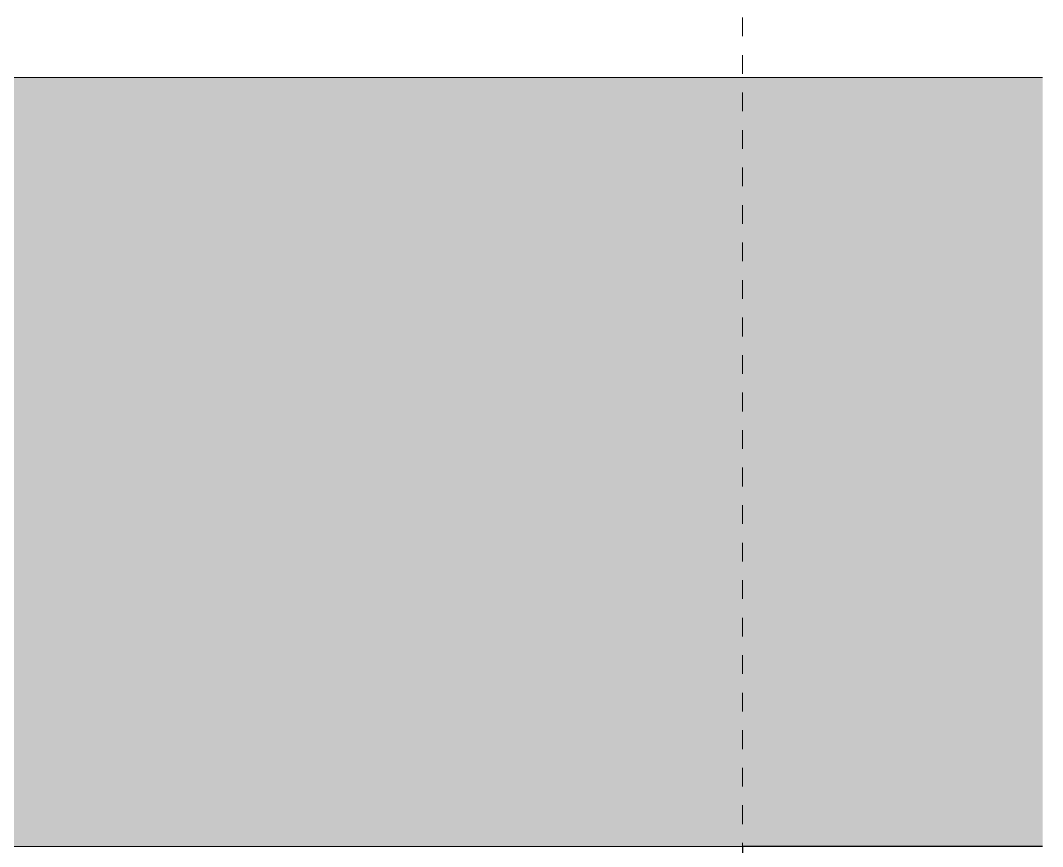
# Model space of a CAD drawing. Header units: inches. Extents: x -10205 to 13964, y -460 to 30702.
# Drawn here: x -2798.52 to -2791.71, y 11280.79 to 11286.29 of the extents above; entities that cross this region are included whole.
import ezdxf

# ---------------------------------------------------------------- set-up
doc = ezdxf.new("R2010")
doc.units = ezdxf.units.IN
doc.header["$MEASUREMENT"] = 0
doc.linetypes.add('Dash', pattern=[0.25, 0.125, -0.125])
for name, color, linetype, lineweight in [('A-GENM', 5, 'Continuous', 9), ('A-GENM-10', 5, 'Continuous', 25), ('A-GENM-HDLN', 13, 'Dash', 9), ('A-WALL', 113, 'Continuous', 9), ('A-WALL-7', 113, 'Continuous', 5), ('A-WALL-PATT-5', 111, 'Continuous', 9)]:
    doc.layers.add(name, color=color, linetype=linetype, lineweight=lineweight)

# ---------------------------------------------------------------- blocks, each defined once
blk = doc.blocks.new('_THE_ WINDOW _ DOOR - Door - 1st Floor-1770927-SITE PLAN - CAD FILE')
at = {"layer": 'A-GENM'}
blk.add_line((-17.0125, -0.8125), (17.0125, -0.8125), dxfattribs=at)
at = {"layer": 'A-GENM-10'}
for p, q in [((19.0125, -0.8125), (17.0125, -0.8125)), ((17.0125, -0.8125), (17.0125, -4.8125))]:
    blk.add_line(p, q, dxfattribs=at)
at = {"layer": 'A-GENM-HDLN'}
blk.add_line((17.0125, 33.2125), (17.0125, -0.8125), dxfattribs=at)
blk.add_arc((17.0125, -0.8125), 34.025, 90, 180, dxfattribs=at)

msp = doc.modelspace()

# ---------------------------------------------------------------- hatches: boundary and pattern name
at = {"layer": 'A-WALL-7'}
msp.add_hatch(color=256, dxfattribs=at).paths.add_polyline_path([(-2793.7112, 11280.7894), (-2791.7112, 11280.7894), (-2791.7112, 11285.9144), (-2829.7362, 11285.9144), (-2829.7362, 11280.7894), (-2794.1848, 11280.7894)], flags=0)
at = {"layer": 'A-WALL-PATT-5'}
h = msp.add_hatch(dxfattribs=at)
h.set_pattern_fill('FP_2', color=256, style=0, pattern_type=2)
h.set_pattern_definition([(0, (0, 0), (61.44, 15.36), [2.534, -43.546, 2.534, -43.546, -245.76]), (0, (0, 0), (61.44, 15.36), [-92.16, 2.534, -89.626, 2.534, -43.546, -107.52]), (0, (0, 0), (61.44, 15.36), [-230.4, 2.534, -28.186, 2.534, -74.266]), (120, (23.04, 7.68), (-44.02215, 45.5286), [2.534, -43.546, 2.534, -43.546, -245.76]), (120, (23.04, 7.68), (-44.02215, 45.5286), [-92.16, 2.534, -89.626, 2.534, -43.546, -107.52]), (120, (23.04, 7.68), (-44.02215, 45.5286), [-230.4, 2.534, -28.186, 2.534, -74.266]), (240, (30.72, 38.4), (-17.41785, -60.8886), [2.534, -43.546, 2.534, -43.546, -245.76]), (240, (30.72, 38.4), (-17.41785, -60.8886), [-92.16, 2.534, -89.626, 2.534, -43.546, -107.52]), (240, (30.72, 38.4), (-17.41785, -60.8886), [-230.4, 2.534, -28.186, 2.534, -74.266])])
h.paths.add_polyline_path([(-2105.8237, 11285.2894), (-2105.8237, 11285.9144), (-2138.9112, 11285.9144), (-2138.9112, 11285.2894), (-2106.4487, 11285.2894)], flags=0)
h.paths.add_polyline_path([(-2281.5112, 11285.2894), (-2277.0598, 11285.3312), (-2277.0598, 11285.9144), (-2281.5112, 11285.9144)], flags=0)
h.paths.add_polyline_path([(-2214.9612, 11285.2894), (-2214.9612, 11285.9144), (-2272.3098, 11285.9144), (-2272.3098, 11285.2894), (-2215.5237, 11285.2894)], flags=0)
h.paths.add_polyline_path([(-2319.5362, 11285.2894), (-2319.5362, 11285.9144), (-2369.3112, 11285.9144), (-2369.3112, 11285.2894), (-2327.7987, 11285.2894)], flags=0)
h.paths.add_polyline_path([(-3097.4237, 11285.2894), (-3088.6737, 11285.2894), (-3088.6737, 11285.9144), (-3098.9112, 11285.9144), (-3098.9112, 11285.2894)], flags=0)
h.paths.add_polyline_path([(-3136.9362, 11285.2894), (-3136.9362, 11285.9144), (-3137.3112, 11285.9144), (-3137.3112, 11285.2894), (-3137.1237, 11285.2894)], flags=0)
h.paths.add_polyline_path([(-2928.9237, 11285.2894), (-2928.2987, 11285.2894), (-2928.2987, 11285.9144), (-2983.7112, 11285.9144), (-2983.7112, 11285.2894), (-2961.0487, 11285.2894)], flags=0)
h.paths.add_polyline_path([(-3328.9362, 11285.2894), (-3328.9362, 11285.9144), (-3329.3112, 11285.9144), (-3329.3112, 11285.2894)], flags=0)
h.paths.add_polyline_path([(-2906.5362, 11285.2894), (-2906.5362, 11285.9144), (-2923.5487, 11285.9144), (-2923.5487, 11285.2894), (-2922.9237, 11285.2894)], flags=0)
h.paths.add_polyline_path([(-2868.5112, 11285.2894), (-2829.7362, 11285.2894), (-2829.7362, 11285.9144), (-2868.5112, 11285.9144)], flags=0)
h.paths.add_polyline_path([(-2448.2987, 11285.2894), (-2448.2987, 11285.9144), (-2484.5112, 11285.9144), (-2484.5112, 11285.2894), (-2448.9237, 11285.2894)], flags=0)
h.paths.add_polyline_path([(-2442.9237, 11285.2894), (-2407.3362, 11285.2894), (-2407.3362, 11285.9144), (-2443.5487, 11285.9144), (-2443.5487, 11285.2894)], flags=0)
h.paths.add_polyline_path([(-2714.5362, 11285.2894), (-2714.5362, 11285.9144), (-2714.9112, 11285.9144), (-2714.9112, 11285.2894), (-2714.7237, 11285.2894)], flags=0)
h.paths.add_polyline_path([(-2791.7112, 11285.2894), (-2752.9362, 11285.2894), (-2752.9362, 11285.9144), (-2791.7112, 11285.9144)], flags=0)
h.paths.add_polyline_path([(-2522.5362, 11285.2894), (-2522.5362, 11285.9144), (-2522.9112, 11285.9144), (-2522.9112, 11285.2894)], flags=0)
h.paths.add_polyline_path([(-2676.5112, 11285.2894), (-2640.2987, 11285.2894), (-2640.2987, 11285.9144), (-2676.5112, 11285.9144)], flags=0)
h.paths.add_polyline_path([(-2572.9237, 11285.2894), (-2560.9362, 11285.2894), (-2560.9362, 11285.9144), (-2597.7987, 11285.9144), (-2597.7987, 11285.2894), (-2586.4771, 11285.2894)], flags=0)
h.paths.add_polyline_path([(-3050.6487, 11285.2894), (-3021.7362, 11285.2894), (-3021.7362, 11285.9144), (-3050.6487, 11285.9144)], flags=0)
h.paths.add_polyline_path([(-3211.5487, 11285.2894), (-3175.3362, 11285.2894), (-3175.3362, 11285.9144), (-3211.5487, 11285.9144)], flags=0)
h.paths.add_polyline_path([(-3290.9112, 11285.2894), (-3254.0487, 11285.3202), (-3254.0487, 11285.9144), (-3290.9112, 11285.9144)], flags=0)
h.paths.add_polyline_path([(-3379.7456, 11285.2894), (-3367.3362, 11285.2894), (-3367.3362, 11285.9144), (-3403.5487, 11285.9144), (-3403.5487, 11285.2894), (-3380.5487, 11285.2894)], flags=0)
h.paths.add_polyline_path([(-3413.9237, 11285.2894), (-3408.2987, 11285.2894), (-3408.2987, 11285.9144), (-3414.5487, 11285.9144), (-3414.5487, 11285.2894)], flags=0)
h = msp.add_hatch(dxfattribs=at)
h.set_pattern_fill('FP_4', color=256, style=0, pattern_type=2)
h.set_pattern_definition([(216.87, (12.795, 31.987), (95.9612857, 63.9749714), [15.994, -143.942]), (206.565, (31.987, 22.391), (-31.986981, -31.986924), [35.763, -35.763]), (198.435, (31.987, 6.397), (-63.974746, -31.987128), [20.231, -80.922])])
h.paths.add_polyline_path([(-2906.5362, 11279.7894), (-2906.5362, 11285.2894), (-2983.7112, 11285.2894), (-2983.7112, 11279.7894), (-2924.1737, 11279.7894)], flags=0)
h.paths.add_polyline_path([(-2102.7237, 11279.7894), (-2100.3237, 11279.7894), (-2100.3237, 11285.2894), (-2138.9112, 11285.2894), (-2138.9112, 11279.7894), (-2106.4487, 11279.7894)], flags=0)
h.paths.add_polyline_path([(-2791.7112, 11279.7894), (-2752.9362, 11279.7894), (-2752.9362, 11285.2894), (-2791.7112, 11285.2894)], flags=0)
h.paths.add_polyline_path([(-3092.6737, 11279.7894), (-3088.6737, 11279.7894), (-3088.6737, 11285.2894), (-3098.9112, 11285.2894), (-3098.9112, 11279.7894), (-3093.2987, 11279.7894)], flags=0)
h.paths.add_polyline_path([(-2215.5237, 11279.7894), (-2214.9612, 11279.7894), (-2214.9612, 11285.2894), (-2272.9348, 11285.2894), (-2272.9348, 11284.5394), (-2276.4348, 11284.5394), (-2276.4348, 11285.2894), (-2281.5112, 11285.2894), (-2281.5112, 11279.7894), (-2269.6214, 11279.7894)], flags=0)
h.paths.add_polyline_path([(-2331.7987, 11279.7894), (-2319.5362, 11279.7894), (-2319.5362, 11285.2894), (-2369.3112, 11285.2894), (-2369.3112, 11279.7894), (-2335.2987, 11279.7894)], flags=0)
h.paths.add_polyline_path([(-2714.9112, 11279.7894), (-2714.5362, 11279.7894), (-2714.5362, 11285.2894), (-2714.9112, 11285.2894), (-2714.9112, 11282.2894)], flags=0)
h.paths.add_polyline_path([(-2676.5112, 11279.7894), (-2637.7362, 11279.7894), (-2637.7362, 11285.2894), (-2676.5112, 11285.2894)], flags=0)
h.paths.add_polyline_path([(-2448.2987, 11279.7894), (-2407.3362, 11279.7894), (-2407.3362, 11285.2894), (-2484.5112, 11285.2894), (-2484.5112, 11279.7894), (-2471.2987, 11279.7894)], flags=0)
h.paths.add_polyline_path([(-2522.5362, 11279.7894), (-2522.5362, 11285.2894), (-2522.9112, 11285.2894), (-2522.9112, 11279.7894)], flags=0)
h.paths.add_polyline_path([(-3050.6487, 11279.7894), (-3021.7362, 11279.7894), (-3021.7362, 11285.2894), (-3050.6487, 11285.2894)], flags=0)
h.paths.add_polyline_path([(-3379.5487, 11279.7894), (-3367.3362, 11279.7894), (-3367.3362, 11285.2894), (-3413.9237, 11285.2894), (-3413.9237, 11279.7894), (-3379.7456, 11279.7894)], flags=0)
h.paths.add_polyline_path([(-2868.5112, 11279.7894), (-2829.7362, 11279.7894), (-2829.7362, 11285.2894), (-2868.5112, 11285.2894)], flags=0)
h.paths.add_polyline_path([(-3328.9362, 11279.7894), (-3328.9362, 11285.2894), (-3329.3112, 11285.2894), (-3329.3112, 11279.7894)], flags=0)
h.paths.add_polyline_path([(-2572.9237, 11279.7894), (-2560.9362, 11279.7894), (-2560.9362, 11285.2894), (-2599.7112, 11285.2894), (-2599.7112, 11279.7894), (-2586.4771, 11279.7894)], flags=0)
h.paths.add_polyline_path([(-3137.3112, 11279.7894), (-3136.9362, 11279.7894), (-3136.9362, 11285.2894), (-3137.3112, 11285.2894), (-3137.3112, 11280.7894)], flags=0)
h.paths.add_polyline_path([(-3209.6001, 11279.7894), (-3175.3362, 11279.7894), (-3175.3362, 11285.2894), (-3214.1112, 11285.2894), (-3214.1112, 11279.7894), (-3210.9237, 11279.7894)], flags=0)
h.paths.add_polyline_path([(-3252.1362, 11279.7894), (-3252.1362, 11285.2894), (-3290.9112, 11285.2894), (-3290.9112, 11279.7894), (-3278.9237, 11279.7894)], flags=0)

# ---------------------------------------------------------------- linework, layer by layer
at = {"layer": 'A-WALL'}
msp.add_line((-2829.7362, 11285.9144), (-2791.7112, 11285.9144), dxfattribs=at)

# ---------------------------------------------------------------- block references
at = {"layer": 'A-GENM'}
msp.add_blockref('_THE_ WINDOW _ DOOR - Door - 1st Floor-1770927-SITE PLAN - CAD FILE', (-2810.7237, 11281.6019), dxfattribs=at)

doc.saveas('drawing.dxf')
